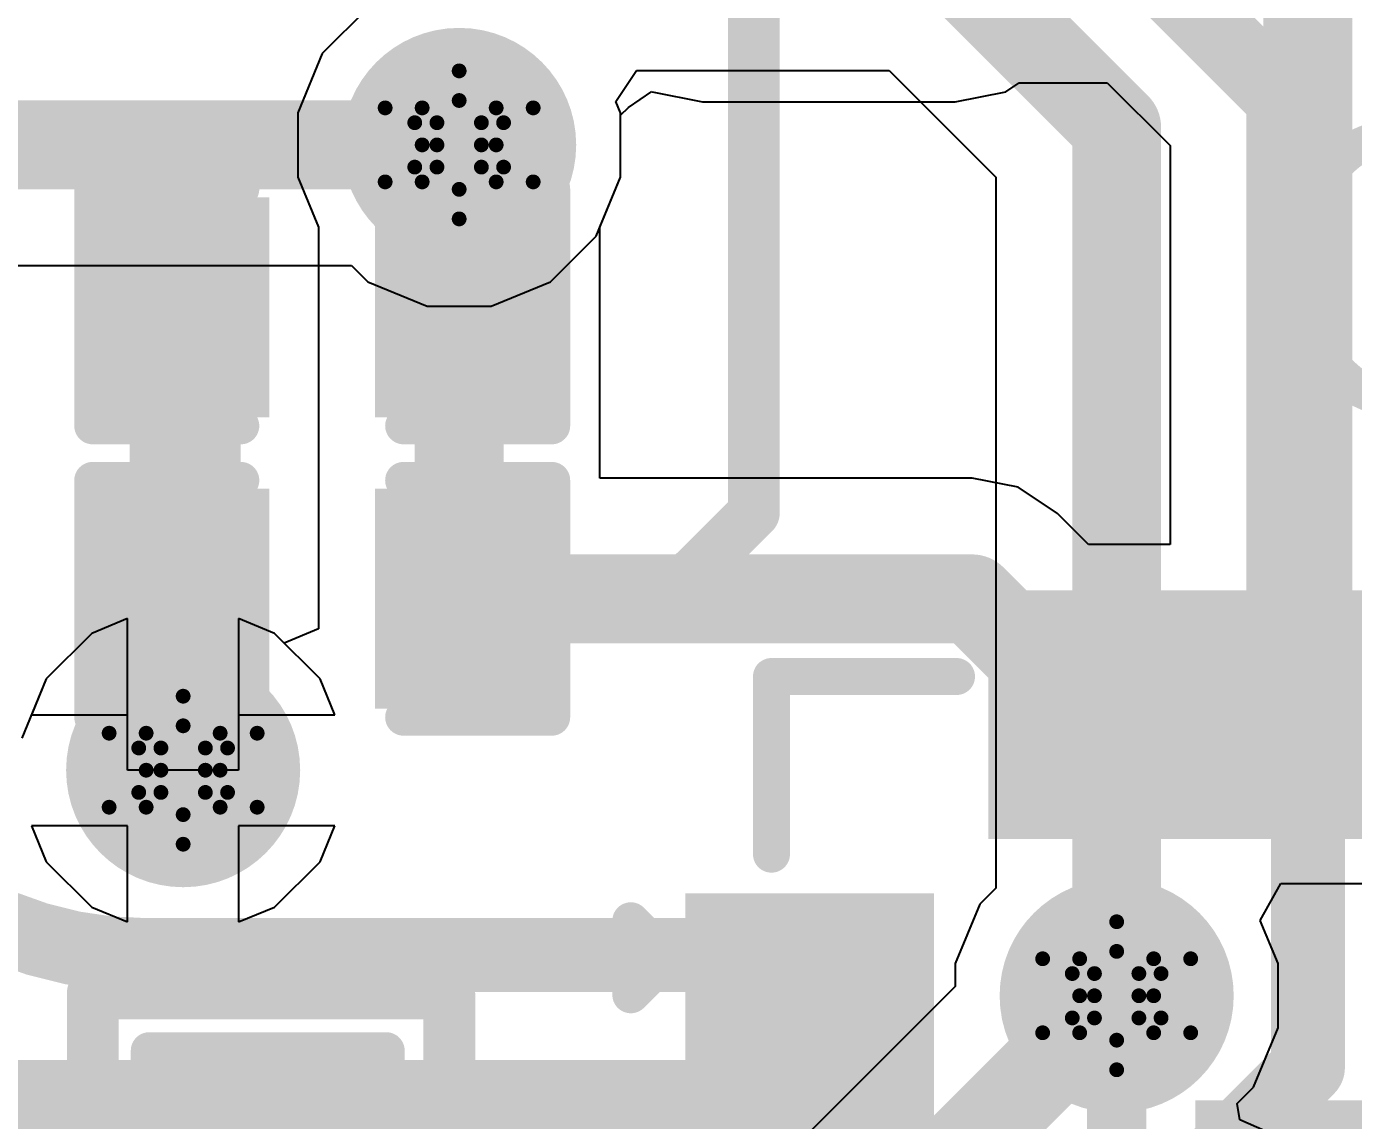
# Model space of a CAD drawing. Header units: inches. Extents: x -18 to 237, y -41 to 211.
# Drawn here: x 14.04 to 18.593, y 57.047 to 60.802 of the extents above; entities that cross this region are included whole.
import ezdxf

# ---------------------------------------------------------------- set-up
doc = ezdxf.new("R2010")
doc.units = ezdxf.units.IN
for name, color, linetype in [('Bottom Layer', 5, 'Continuous'), ('Bottom Solder', 6, 'Continuous'), ('Drill Drawing', 1, 'Continuous'), ('Top Layer', 1, 'Continuous'), ('Top Overlay', 2, 'Continuous'), ('Top Paste', 8, 'Continuous'), ('Top Solder', 216, 'Continuous'), ('Via Holes', 16, 'Continuous')]:
    doc.layers.add(name, color=color, linetype=linetype)
doc.styles.add('Arial', font='', dxfattribs={"height": 0.2})
doc.styles.get('Arial').set_extended_font_data('Arial')

# ---------------------------------------------------------------- blocks, each defined once
blk = doc.blocks.new('56_QFN__7_7__28')
at = {"layer": 'Top Layer'}
for points in [[(-2.71, 3.1), (-2.71, 3.75), (-2.49, 3.75), (-2.49, 3.1)], [(-2.31, 3.1), (-2.31, 3.75), (-2.09, 3.75), (-2.09, 3.1)], [(-1.91, 3.1), (-1.91, 3.75), (-1.69, 3.75), (-1.69, 3.1)], [(-3.75, 2.71), (-3.1, 2.71), (-3.1, 2.49), (-3.75, 2.49)], [(-3.75, 2.31), (-3.1, 2.31), (-3.1, 2.09), (-3.75, 2.09)]]:
    blk.add_hatch(color=1, dxfattribs=at).paths.add_polyline_path(points)
at = {"layer": 'Top Paste'}
for points in [[(-2.71, 3.1), (-2.71, 3.75), (-2.49, 3.75), (-2.49, 3.1)], [(-2.31, 3.1), (-2.31, 3.75), (-2.09, 3.75), (-2.09, 3.1)], [(-1.91, 3.1), (-1.91, 3.75), (-1.69, 3.75), (-1.69, 3.1)], [(-3.75, 2.71), (-3.1, 2.71), (-3.1, 2.49), (-3.75, 2.49)], [(-3.75, 2.31), (-3.1, 2.31), (-3.1, 2.09), (-3.75, 2.09)]]:
    blk.add_hatch(color=8, dxfattribs=at).paths.add_polyline_path(points)
at = {"layer": 'Top Solder'}
for points in [[(-2.8116, 2.9984), (-2.8116, 3.8516), (-2.3884, 3.8516), (-2.3884, 2.9984)], [(-2.4116, 2.9984), (-2.4116, 3.8516), (-1.9884, 3.8516), (-1.9884, 2.9984)], [(-2.0116, 2.9984), (-2.0116, 3.8516), (-1.5884, 3.8516), (-1.5884, 2.9984)], [(-1.6116, 2.9984), (-1.6116, 3.8516), (-1.1884, 3.8516), (-1.1884, 2.9984)], [(-3.8516, 2.8116), (-2.9984, 2.8116), (-2.9984, 2.3884), (-3.8516, 2.3884)], [(-3.8516, 2.4116), (-2.9984, 2.4116), (-2.9984, 1.9884), (-3.8516, 1.9884)], [(-2.1016, -2.1016), (-2.1016, 2.1016), (2.1016, 2.1016), (2.1016, -2.1016)]]:
    blk.add_hatch(color=216, dxfattribs=at).paths.add_polyline_path(points)
at = {"layer": 'Top Overlay'}
for points in [[(-3.556, 3.556, 0.127, 0.127, 0), (-2.921, 3.556, 0.127, 0.127, 0)], [(-3.556, 2.9464, 0.127, 0.127, 0), (-3.556, 3.556, 0.127, 0.127, 0)], [(-4.0386, 2.7178, 0.127, 0.127, 0), (-3.9116, 2.5908, 0.127, 0.127, 0)], [(-4.0386, 2.4638, 0.127, 0.127, 0), (-4.0386, 2.7178, 0.127, 0.127, 0)], [(-4.0386, 2.4638, 0.127, 0.127, 0), (-3.9116, 2.5908, 0.127, 0.127, 0)]]:
    blk.add_lwpolyline(points, format="xyseb", dxfattribs=at)
for points in [[(-3.5877, 3.556, 0.0635, 0.0635, 1), (-3.5242, 3.556, 0.0635, 0.0635, 1)], [(-3.5877, 3.556, 0.0635, 0.0635, 1), (-3.5242, 3.556, 0.0635, 0.0635, 1)], [(-2.9527, 3.556, 0.0635, 0.0635, 1), (-2.8893, 3.556, 0.0635, 0.0635, 1)], [(-3.5877, 2.9464, 0.0635, 0.0635, 1), (-3.5242, 2.9464, 0.0635, 0.0635, 1)], [(-4.0703, 2.7178, 0.0635, 0.0635, 1), (-4.0069, 2.7178, 0.0635, 0.0635, 1)], [(-4.0703, 2.7178, 0.0635, 0.0635, 1), (-4.0069, 2.7178, 0.0635, 0.0635, 1)], [(-3.9434, 2.5908, 0.0635, 0.0635, 1), (-3.8798, 2.5908, 0.0635, 0.0635, 1)], [(-3.9434, 2.5908, 0.0635, 0.0635, 1), (-3.8798, 2.5908, 0.0635, 0.0635, 1)], [(-4.0703, 2.4638, 0.0635, 0.0635, 1), (-4.0069, 2.4638, 0.0635, 0.0635, 1)], [(-4.0703, 2.4638, 0.0635, 0.0635, 1), (-4.0069, 2.4638, 0.0635, 0.0635, 1)]]:
    blk.add_lwpolyline(points, format="xyseb", close=True, dxfattribs=at)
blk = doc.blocks.new('C___0402_132')
at = {"layer": 'Top Layer'}
for points in [[(-0.6985, -0.3175), (-0.6985, 0.3175), (-0.2413, 0.3175), (-0.2413, -0.3175)], [(0.2413, -0.3175), (0.2413, 0.3175), (0.6985, 0.3175), (0.6985, -0.3175)]]:
    blk.add_hatch(color=1, dxfattribs=at).paths.add_polyline_path(points)
at = {"layer": 'Top Paste'}
for points in [[(-0.6985, -0.3175), (-0.6985, 0.3175), (-0.2413, 0.3175), (-0.2413, -0.3175)], [(0.2413, -0.3175), (0.2413, 0.3175), (0.6985, 0.3175), (0.6985, -0.3175)]]:
    blk.add_hatch(color=8, dxfattribs=at).paths.add_polyline_path(points)
at = {"layer": 'Top Solder'}
for points in [[(-0.7585, -0.3775), (-0.7585, 0.3775), (-0.1813, 0.3775), (-0.1813, -0.3775)], [(0.1813, -0.3775), (0.1813, 0.3775), (0.7585, 0.3775), (0.7585, -0.3775)]]:
    blk.add_hatch(color=216, dxfattribs=at).paths.add_polyline_path(points)
at = {"layer": 'Top Overlay'}
for points in [[(-0.7874, 0.4064, 0.127, 0.127, 0), (-0.2794, 0.4064, 0.127, 0.127, 0)], [(-0.7874, 0.4064, 0.127, 0.127, 0), (-0.7874, -0.4064, 0.127, 0.127, 0)], [(0.2794, 0.4064, 0.127, 0.127, 0), (0.7874, 0.4064, 0.127, 0.127, 0)], [(0.7874, 0.4064, 0.127, 0.127, 0), (0.7874, -0.4064, 0.127, 0.127, 0)], [(-0.7874, -0.4064, 0.127, 0.127, 0), (-0.2794, -0.4064, 0.127, 0.127, 0)], [(0.2794, -0.4064, 0.127, 0.127, 0), (0.7874, -0.4064, 0.127, 0.127, 0)]]:
    blk.add_lwpolyline(points, format="xyseb", dxfattribs=at)
for points in [[(-0.8191, 0.4064, 0.0635, 0.0635, 1), (-0.7556, 0.4064, 0.0635, 0.0635, 1)], [(-0.8191, 0.4064, 0.0635, 0.0635, 1), (-0.7556, 0.4064, 0.0635, 0.0635, 1)], [(-0.3111, 0.4064, 0.0635, 0.0635, 1), (-0.2477, 0.4064, 0.0635, 0.0635, 1)], [(0.2477, 0.4064, 0.0635, 0.0635, 1), (0.3111, 0.4064, 0.0635, 0.0635, 1)], [(0.7556, 0.4064, 0.0635, 0.0635, 1), (0.8191, 0.4064, 0.0635, 0.0635, 1)], [(0.7556, 0.4064, 0.0635, 0.0635, 1), (0.8191, 0.4064, 0.0635, 0.0635, 1)], [(-0.8191, -0.4064, 0.0635, 0.0635, 1), (-0.7556, -0.4064, 0.0635, 0.0635, 1)], [(-0.8191, -0.4064, 0.0635, 0.0635, 1), (-0.7556, -0.4064, 0.0635, 0.0635, 1)], [(-0.3111, -0.4064, 0.0635, 0.0635, 1), (-0.2477, -0.4064, 0.0635, 0.0635, 1)], [(0.2477, -0.4064, 0.0635, 0.0635, 1), (0.3111, -0.4064, 0.0635, 0.0635, 1)], [(0.7556, -0.4064, 0.0635, 0.0635, 1), (0.8191, -0.4064, 0.0635, 0.0635, 1)], [(0.7556, -0.4064, 0.0635, 0.0635, 1), (0.8191, -0.4064, 0.0635, 0.0635, 1)]]:
    blk.add_lwpolyline(points, format="xyseb", close=True, dxfattribs=at)
blk = doc.blocks.new('C___0402_136')
at = {"layer": 'Top Layer'}
for points in [[(-0.6985, -0.3175), (-0.6985, 0.3175), (-0.2413, 0.3175), (-0.2413, -0.3175)], [(0.2413, -0.3175), (0.2413, 0.3175), (0.6985, 0.3175), (0.6985, -0.3175)]]:
    blk.add_hatch(color=1, dxfattribs=at).paths.add_polyline_path(points)
at = {"layer": 'Top Paste'}
for points in [[(-0.6985, -0.3175), (-0.6985, 0.3175), (-0.2413, 0.3175), (-0.2413, -0.3175)], [(0.2413, -0.3175), (0.2413, 0.3175), (0.6985, 0.3175), (0.6985, -0.3175)]]:
    blk.add_hatch(color=8, dxfattribs=at).paths.add_polyline_path(points)
at = {"layer": 'Top Solder'}
for points in [[(-0.7585, -0.3775), (-0.7585, 0.3775), (-0.1813, 0.3775), (-0.1813, -0.3775)], [(0.1813, -0.3775), (0.1813, 0.3775), (0.7585, 0.3775), (0.7585, -0.3775)]]:
    blk.add_hatch(color=216, dxfattribs=at).paths.add_polyline_path(points)
at = {"layer": 'Top Overlay'}
for points in [[(-0.7874, 0.4064, 0.127, 0.127, 0), (-0.2794, 0.4064, 0.127, 0.127, 0)], [(-0.7874, -0.4064, 0.127, 0.127, 0), (-0.7874, 0.4064, 0.127, 0.127, 0)], [(0.2794, 0.4064, 0.127, 0.127, 0), (0.7874, 0.4064, 0.127, 0.127, 0)], [(0.7874, -0.4064, 0.127, 0.127, 0), (0.7874, 0.4064, 0.127, 0.127, 0)], [(-0.7874, -0.4064, 0.127, 0.127, 0), (-0.2794, -0.4064, 0.127, 0.127, 0)], [(0.2794, -0.4064, 0.127, 0.127, 0), (0.7874, -0.4064, 0.127, 0.127, 0)]]:
    blk.add_lwpolyline(points, format="xyseb", dxfattribs=at)
for points in [[(-0.8191, 0.4064, 0.0635, 0.0635, 1), (-0.7556, 0.4064, 0.0635, 0.0635, 1)], [(-0.8191, 0.4064, 0.0635, 0.0635, 1), (-0.7556, 0.4064, 0.0635, 0.0635, 1)], [(-0.3111, 0.4064, 0.0635, 0.0635, 1), (-0.2477, 0.4064, 0.0635, 0.0635, 1)], [(0.2477, 0.4064, 0.0635, 0.0635, 1), (0.3111, 0.4064, 0.0635, 0.0635, 1)], [(0.7556, 0.4064, 0.0635, 0.0635, 1), (0.8191, 0.4064, 0.0635, 0.0635, 1)], [(0.7556, 0.4064, 0.0635, 0.0635, 1), (0.8191, 0.4064, 0.0635, 0.0635, 1)], [(-0.8191, -0.4064, 0.0635, 0.0635, 1), (-0.7556, -0.4064, 0.0635, 0.0635, 1)], [(-0.8191, -0.4064, 0.0635, 0.0635, 1), (-0.7556, -0.4064, 0.0635, 0.0635, 1)], [(-0.3111, -0.4064, 0.0635, 0.0635, 1), (-0.2477, -0.4064, 0.0635, 0.0635, 1)], [(0.2477, -0.4064, 0.0635, 0.0635, 1), (0.3111, -0.4064, 0.0635, 0.0635, 1)], [(0.7556, -0.4064, 0.0635, 0.0635, 1), (0.8191, -0.4064, 0.0635, 0.0635, 1)], [(0.7556, -0.4064, 0.0635, 0.0635, 1), (0.8191, -0.4064, 0.0635, 0.0635, 1)]]:
    blk.add_lwpolyline(points, format="xyseb", close=True, dxfattribs=at)
blk = doc.blocks.new('C___0402_137')
at = {"layer": 'Top Layer'}
for points in [[(-0.6985, -0.3175), (-0.6985, 0.3175), (-0.2413, 0.3175), (-0.2413, -0.3175)], [(0.2413, -0.3175), (0.2413, 0.3175), (0.6985, 0.3175), (0.6985, -0.3175)]]:
    blk.add_hatch(color=1, dxfattribs=at).paths.add_polyline_path(points)
at = {"layer": 'Top Paste'}
for points in [[(-0.6985, -0.3175), (-0.6985, 0.3175), (-0.2413, 0.3175), (-0.2413, -0.3175)], [(0.2413, -0.3175), (0.2413, 0.3175), (0.6985, 0.3175), (0.6985, -0.3175)]]:
    blk.add_hatch(color=8, dxfattribs=at).paths.add_polyline_path(points)
at = {"layer": 'Top Solder'}
for points in [[(-0.7585, -0.3775), (-0.7585, 0.3775), (-0.1813, 0.3775), (-0.1813, -0.3775)], [(0.1813, -0.3775), (0.1813, 0.3775), (0.7585, 0.3775), (0.7585, -0.3775)]]:
    blk.add_hatch(color=216, dxfattribs=at).paths.add_polyline_path(points)
at = {"layer": 'Top Overlay'}
for points in [[(-0.7874, 0.4064, 0.127, 0.127, 0), (-0.2794, 0.4064, 0.127, 0.127, 0)], [(-0.7874, -0.4064, 0.127, 0.127, 0), (-0.7874, 0.4064, 0.127, 0.127, 0)], [(0.2794, 0.4064, 0.127, 0.127, 0), (0.7874, 0.4064, 0.127, 0.127, 0)], [(0.7874, -0.4064, 0.127, 0.127, 0), (0.7874, 0.4064, 0.127, 0.127, 0)], [(-0.7874, -0.4064, 0.127, 0.127, 0), (-0.2794, -0.4064, 0.127, 0.127, 0)], [(0.2794, -0.4064, 0.127, 0.127, 0), (0.7874, -0.4064, 0.127, 0.127, 0)]]:
    blk.add_lwpolyline(points, format="xyseb", dxfattribs=at)
for points in [[(-0.8191, 0.4064, 0.0635, 0.0635, 1), (-0.7556, 0.4064, 0.0635, 0.0635, 1)], [(-0.8191, 0.4064, 0.0635, 0.0635, 1), (-0.7556, 0.4064, 0.0635, 0.0635, 1)], [(-0.3111, 0.4064, 0.0635, 0.0635, 1), (-0.2477, 0.4064, 0.0635, 0.0635, 1)], [(0.2477, 0.4064, 0.0635, 0.0635, 1), (0.3111, 0.4064, 0.0635, 0.0635, 1)], [(0.7556, 0.4064, 0.0635, 0.0635, 1), (0.8191, 0.4064, 0.0635, 0.0635, 1)], [(0.7556, 0.4064, 0.0635, 0.0635, 1), (0.8191, 0.4064, 0.0635, 0.0635, 1)], [(-0.8191, -0.4064, 0.0635, 0.0635, 1), (-0.7556, -0.4064, 0.0635, 0.0635, 1)], [(-0.8191, -0.4064, 0.0635, 0.0635, 1), (-0.7556, -0.4064, 0.0635, 0.0635, 1)], [(-0.3111, -0.4064, 0.0635, 0.0635, 1), (-0.2477, -0.4064, 0.0635, 0.0635, 1)], [(0.2477, -0.4064, 0.0635, 0.0635, 1), (0.3111, -0.4064, 0.0635, 0.0635, 1)], [(0.7556, -0.4064, 0.0635, 0.0635, 1), (0.8191, -0.4064, 0.0635, 0.0635, 1)], [(0.7556, -0.4064, 0.0635, 0.0635, 1), (0.8191, -0.4064, 0.0635, 0.0635, 1)]]:
    blk.add_lwpolyline(points, format="xyseb", close=True, dxfattribs=at)

msp = doc.modelspace()

# ---------------------------------------------------------------- hatches: boundary and pattern name
at = {"layer": 'Bottom Layer'}
h = msp.add_hatch(color=5, dxfattribs=at)
edge = h.paths.add_edge_path()
edge.add_arc((15.5242, 60.3953), 0.3, 0, 360)
h = msp.add_hatch(color=5, dxfattribs=at)
edge = h.paths.add_edge_path()
edge.add_arc((14.5771, 58.2492), 0.3, 0, 360)
h = msp.add_hatch(color=5, dxfattribs=at)
edge = h.paths.add_edge_path()
edge.add_arc((17.7803, 57.4751), 0.3, 0, 360)
at = {"layer": 'Bottom Solder'}
h = msp.add_hatch(color=6, dxfattribs=at)
edge = h.paths.add_edge_path()
edge.add_arc((15.5242, 60.3953), 0.4016, 0, 360)
h = msp.add_hatch(color=6, dxfattribs=at)
edge = h.paths.add_edge_path()
edge.add_arc((14.5771, 58.2492), 0.4016, 0, 360)
h = msp.add_hatch(color=6, dxfattribs=at)
edge = h.paths.add_edge_path()
edge.add_arc((17.7803, 57.4751), 0.4016, 0, 360)
at = {"layer": 'Top Layer'}
h = msp.add_hatch(color=1, dxfattribs=at)
edge = h.paths.add_edge_path()
edge.add_arc((15.5242, 60.3953), 0.3, 0, 360)
for points in [[(17.4418, 58.1147), (18.0618, 58.1147), (18.0618, 58.7647), (17.4418, 58.7647)], [(13.1414, 56.7047), (17.0518, 56.7047), (17.0518, 57.2548), (13.1414, 57.2548)]]:
    msp.add_hatch(color=1, dxfattribs=at).paths.add_polyline_path(points)
h = msp.add_hatch(color=1, dxfattribs=at)
edge = h.paths.add_edge_path()
edge.add_arc((14.5771, 58.2492), 0.3, 0, 360)
h = msp.add_hatch(color=1, dxfattribs=at)
edge = h.paths.add_edge_path()
edge.add_arc((17.7803, 57.4751), 0.3, 0, 360)
at = {"layer": 'Top Solder'}
h = msp.add_hatch(color=216, dxfattribs=at)
edge = h.paths.add_edge_path()
edge.add_arc((15.5242, 60.3953), 0.4016, 0, 360)
h = msp.add_hatch(color=216, dxfattribs=at)
edge = h.paths.add_edge_path()
edge.add_arc((14.5771, 58.2492), 0.4016, 0, 360)
h = msp.add_hatch(color=216, dxfattribs=at)
edge = h.paths.add_edge_path()
edge.add_arc((17.7803, 57.4751), 0.4016, 0, 360)
at = {"layer": 'Via Holes'}
h = msp.add_hatch(color=7, dxfattribs=at)
edge = h.paths.add_edge_path()
edge.add_arc((15.5242, 60.3953), 0.15, 0, 360)
h = msp.add_hatch(color=7, dxfattribs=at)
edge = h.paths.add_edge_path()
edge.add_arc((14.5771, 58.2492), 0.15, 0, 360)
h = msp.add_hatch(color=7, dxfattribs=at)
edge = h.paths.add_edge_path()
edge.add_arc((17.7803, 57.4751), 0.15, 0, 360)

# ---------------------------------------------------------------- linework, layer by layer
at = {"layer": 'Bottom Layer'}
for p, q in [((16.062, 60.5446), (16.1326, 60.6502)), ((16.1326, 60.6502), (17, 60.6502)), ((17, 60.6502), (17.3659, 60.2843)), ((16.0782, 60.5055), (16.062, 60.5446)), ((16.0782, 60.2851), (16.0782, 60.5055)), ((15.9939, 60.0815), (16.0782, 60.2851)), ((17.3659, 60.2843), (17.3659, 57.8442)), ((15.838, 59.9256), (15.9939, 60.0815)), ((13.1394, 59.9809), (15.1551, 59.9809)), ((15.1551, 59.9809), (15.2104, 59.9256)), ((15.2104, 59.9256), (15.414, 59.8413)), ((15.6344, 59.8413), (15.838, 59.9256)), ((15.414, 59.8413), (15.6344, 59.8413)), ((14.3866, 58.7699), (14.2633, 58.7188)), ((14.3866, 58.4397), (14.3866, 58.7699)), ((14.8909, 58.7188), (14.7676, 58.7699)), ((14.7676, 58.7699), (14.7676, 58.4397)), ((14.2633, 58.7188), (14.1074, 58.563)), ((15.0468, 58.563), (14.8909, 58.7188)), ((14.1074, 58.563), (14.0564, 58.4397)), ((15.0978, 58.4397), (15.0468, 58.563)), ((14.0564, 58.4397), (14.3866, 58.4397)), ((14.7676, 58.4397), (15.0978, 58.4397)), ((14.3866, 58.0587), (14.0564, 58.0587)), ((14.0564, 58.0587), (14.1074, 57.9353)), ((14.3866, 57.7284), (14.3866, 58.0587)), ((15.0978, 58.0587), (14.7676, 58.0587)), ((14.7676, 58.0587), (14.7676, 57.7284)), ((15.0468, 57.9353), (15.0978, 58.0587)), ((14.1074, 57.9353), (14.2633, 57.7795)), ((14.8909, 57.7795), (15.0468, 57.9353)), ((17.3659, 57.8442), (17.3106, 57.7889)), ((14.2633, 57.7795), (14.3866, 57.7284)), ((14.7676, 57.7284), (14.8909, 57.7795)), ((17.3106, 57.7889), (17.2263, 57.5853)), ((17.2263, 57.5853), (17.2263, 57.5071)), ((17.2263, 57.5071), (16.4686, 56.7494))]:
    msp.add_line(p, q, dxfattribs=at)
for points in [[(18.4365, 58.296, 0.3048, 0.3048, 0), (18.4365, 61.2427, 0.3048, 0.3048, 0)], [(17.1716, 61.0646, 0.3048, 0.3048, 0), (17.7803, 60.4559, 0.3048, 0.3048, 0)], [(17.7803, 57.4751, 0.3048, 0.3048, 0), (17.7803, 60.4559, 0.3048, 0.3048, 0)], [(10.7431, 60.3953, 0.3048, 0.3048, 0), (15.5242, 60.3953, 0.3048, 0.3048, 0)], [(18.4365, 57.2289, 0.254, 0.254, 0), (18.4365, 58.296, 0.254, 0.254, 0)], [(16.7616, 56.4564, 0.3048, 0.3048, 0), (17.7803, 57.4751, 0.3048, 0.3048, 0)], [(17.6761, 56.4685, 0.254, 0.254, 0), (18.4365, 57.2289, 0.254, 0.254, 0)]]:
    msp.add_lwpolyline(points, format="xyseb", dxfattribs=at)
for points in [[(17.7041, 60.4559, 0.1524, 0.1524, 1), (17.8565, 60.4559, 0.1524, 0.1524, 1)], [(17.7041, 60.4559, 0.1524, 0.1524, 1), (17.8565, 60.4559, 0.1524, 0.1524, 1)], [(15.448, 60.3953, 0.1524, 0.1524, 1), (15.6004, 60.3953, 0.1524, 0.1524, 1)], [(18.3603, 58.296, 0.1524, 0.1524, 1), (18.5127, 58.296, 0.1524, 0.1524, 1)], [(18.373, 58.296, 0.127, 0.127, 1), (18.5, 58.296, 0.127, 0.127, 1)], [(17.7041, 57.4751, 0.1524, 0.1524, 1), (17.8565, 57.4751, 0.1524, 0.1524, 1)], [(17.7041, 57.4751, 0.1524, 0.1524, 1), (17.8565, 57.4751, 0.1524, 0.1524, 1)], [(18.373, 57.2289, 0.127, 0.127, 1), (18.5, 57.2289, 0.127, 0.127, 1)], [(18.373, 57.2289, 0.127, 0.127, 1), (18.5, 57.2289, 0.127, 0.127, 1)]]:
    msp.add_lwpolyline(points, format="xyseb", close=True, dxfattribs=at)
at = {"layer": 'Drill Drawing'}
for points in [[(15.3972, 60.5223, 0.0508, 0.0508, 0), (15.5242, 60.6493, 0.0508, 0.0508, 0)], [(15.5242, 60.6493, 0.0508, 0.0508, 0), (15.6512, 60.5223, 0.0508, 0.0508, 0)], [(15.448, 60.4715, 0.0508, 0.0508, 0), (15.5242, 60.5477, 0.0508, 0.0508, 0)], [(15.5242, 60.5477, 0.0508, 0.0508, 0), (15.6004, 60.4715, 0.0508, 0.0508, 0)], [(15.2702, 60.5223, 0.0508, 0.0508, 0), (15.3972, 60.3953, 0.0508, 0.0508, 0)], [(15.2702, 60.5223, 0.0508, 0.0508, 0), (15.3972, 60.5223, 0.0508, 0.0508, 0)], [(15.6512, 60.5223, 0.0508, 0.0508, 0), (15.7782, 60.5223, 0.0508, 0.0508, 0)], [(15.6512, 60.3953, 0.0508, 0.0508, 0), (15.7782, 60.5223, 0.0508, 0.0508, 0)], [(15.3718, 60.4715, 0.0508, 0.0508, 0), (15.448, 60.3953, 0.0508, 0.0508, 0)], [(15.3718, 60.4715, 0.0508, 0.0508, 0), (15.448, 60.4715, 0.0508, 0.0508, 0)], [(15.6004, 60.4715, 0.0508, 0.0508, 0), (15.6766, 60.4715, 0.0508, 0.0508, 0)], [(15.6004, 60.3953, 0.0508, 0.0508, 0), (15.6766, 60.4715, 0.0508, 0.0508, 0)], [(15.2702, 60.2683, 0.0508, 0.0508, 0), (15.3972, 60.3953, 0.0508, 0.0508, 0)], [(15.3718, 60.3191, 0.0508, 0.0508, 0), (15.448, 60.3953, 0.0508, 0.0508, 0)], [(15.6004, 60.3953, 0.0508, 0.0508, 0), (15.6766, 60.3191, 0.0508, 0.0508, 0)], [(15.6512, 60.3953, 0.0508, 0.0508, 0), (15.7782, 60.2683, 0.0508, 0.0508, 0)], [(15.3718, 60.3191, 0.0508, 0.0508, 0), (15.448, 60.3191, 0.0508, 0.0508, 0)], [(15.448, 60.3191, 0.0508, 0.0508, 0), (15.5242, 60.2429, 0.0508, 0.0508, 0)], [(15.5242, 60.2429, 0.0508, 0.0508, 0), (15.6004, 60.3191, 0.0508, 0.0508, 0)], [(15.6004, 60.3191, 0.0508, 0.0508, 0), (15.6766, 60.3191, 0.0508, 0.0508, 0)], [(15.2702, 60.2683, 0.0508, 0.0508, 0), (15.3972, 60.2683, 0.0508, 0.0508, 0)], [(15.3972, 60.2683, 0.0508, 0.0508, 0), (15.5242, 60.1413, 0.0508, 0.0508, 0)], [(15.5242, 60.1413, 0.0508, 0.0508, 0), (15.6512, 60.2683, 0.0508, 0.0508, 0)], [(15.6512, 60.2683, 0.0508, 0.0508, 0), (15.7782, 60.2683, 0.0508, 0.0508, 0)], [(14.4501, 58.3762, 0.0508, 0.0508, 0), (14.5771, 58.5032, 0.0508, 0.0508, 0)], [(14.5771, 58.5032, 0.0508, 0.0508, 0), (14.7041, 58.3762, 0.0508, 0.0508, 0)], [(14.5009, 58.3254, 0.0508, 0.0508, 0), (14.5771, 58.4016, 0.0508, 0.0508, 0)], [(14.5771, 58.4016, 0.0508, 0.0508, 0), (14.6533, 58.3254, 0.0508, 0.0508, 0)], [(14.3231, 58.3762, 0.0508, 0.0508, 0), (14.4501, 58.2492, 0.0508, 0.0508, 0)], [(14.3231, 58.3762, 0.0508, 0.0508, 0), (14.4501, 58.3762, 0.0508, 0.0508, 0)], [(14.7041, 58.3762, 0.0508, 0.0508, 0), (14.8311, 58.3762, 0.0508, 0.0508, 0)], [(14.7041, 58.2492, 0.0508, 0.0508, 0), (14.8311, 58.3762, 0.0508, 0.0508, 0)], [(14.4247, 58.3254, 0.0508, 0.0508, 0), (14.5009, 58.2492, 0.0508, 0.0508, 0)], [(14.4247, 58.3254, 0.0508, 0.0508, 0), (14.5009, 58.3254, 0.0508, 0.0508, 0)], [(14.6533, 58.3254, 0.0508, 0.0508, 0), (14.7295, 58.3254, 0.0508, 0.0508, 0)], [(14.6533, 58.2492, 0.0508, 0.0508, 0), (14.7295, 58.3254, 0.0508, 0.0508, 0)], [(14.3231, 58.1222, 0.0508, 0.0508, 0), (14.4501, 58.2492, 0.0508, 0.0508, 0)], [(14.4247, 58.173, 0.0508, 0.0508, 0), (14.5009, 58.2492, 0.0508, 0.0508, 0)], [(14.6533, 58.2492, 0.0508, 0.0508, 0), (14.7295, 58.173, 0.0508, 0.0508, 0)], [(14.7041, 58.2492, 0.0508, 0.0508, 0), (14.8311, 58.1222, 0.0508, 0.0508, 0)], [(14.4247, 58.173, 0.0508, 0.0508, 0), (14.5009, 58.173, 0.0508, 0.0508, 0)], [(14.5009, 58.173, 0.0508, 0.0508, 0), (14.5771, 58.0968, 0.0508, 0.0508, 0)], [(14.5771, 58.0968, 0.0508, 0.0508, 0), (14.6533, 58.173, 0.0508, 0.0508, 0)], [(14.6533, 58.173, 0.0508, 0.0508, 0), (14.7295, 58.173, 0.0508, 0.0508, 0)], [(14.3231, 58.1222, 0.0508, 0.0508, 0), (14.4501, 58.1222, 0.0508, 0.0508, 0)], [(14.4501, 58.1222, 0.0508, 0.0508, 0), (14.5771, 57.9952, 0.0508, 0.0508, 0)], [(14.5771, 57.9952, 0.0508, 0.0508, 0), (14.7041, 58.1222, 0.0508, 0.0508, 0)], [(14.7041, 58.1222, 0.0508, 0.0508, 0), (14.8311, 58.1222, 0.0508, 0.0508, 0)], [(17.6533, 57.6021, 0.0508, 0.0508, 0), (17.7803, 57.7291, 0.0508, 0.0508, 0)], [(17.7803, 57.7291, 0.0508, 0.0508, 0), (17.9073, 57.6021, 0.0508, 0.0508, 0)], [(17.7041, 57.5513, 0.0508, 0.0508, 0), (17.7803, 57.6275, 0.0508, 0.0508, 0)], [(17.7803, 57.6275, 0.0508, 0.0508, 0), (17.8565, 57.5513, 0.0508, 0.0508, 0)], [(17.5263, 57.6021, 0.0508, 0.0508, 0), (17.6533, 57.4751, 0.0508, 0.0508, 0)], [(17.5263, 57.6021, 0.0508, 0.0508, 0), (17.6533, 57.6021, 0.0508, 0.0508, 0)], [(17.9073, 57.6021, 0.0508, 0.0508, 0), (18.0343, 57.6021, 0.0508, 0.0508, 0)], [(17.9073, 57.4751, 0.0508, 0.0508, 0), (18.0343, 57.6021, 0.0508, 0.0508, 0)], [(17.6279, 57.5513, 0.0508, 0.0508, 0), (17.7041, 57.4751, 0.0508, 0.0508, 0)], [(17.6279, 57.5513, 0.0508, 0.0508, 0), (17.7041, 57.5513, 0.0508, 0.0508, 0)], [(17.8565, 57.5513, 0.0508, 0.0508, 0), (17.9327, 57.5513, 0.0508, 0.0508, 0)], [(17.8565, 57.4751, 0.0508, 0.0508, 0), (17.9327, 57.5513, 0.0508, 0.0508, 0)], [(17.5263, 57.3481, 0.0508, 0.0508, 0), (17.6533, 57.4751, 0.0508, 0.0508, 0)], [(17.6279, 57.3989, 0.0508, 0.0508, 0), (17.7041, 57.4751, 0.0508, 0.0508, 0)], [(17.8565, 57.4751, 0.0508, 0.0508, 0), (17.9327, 57.3989, 0.0508, 0.0508, 0)], [(17.9073, 57.4751, 0.0508, 0.0508, 0), (18.0343, 57.3481, 0.0508, 0.0508, 0)], [(17.6279, 57.3989, 0.0508, 0.0508, 0), (17.7041, 57.3989, 0.0508, 0.0508, 0)], [(17.7041, 57.3989, 0.0508, 0.0508, 0), (17.7803, 57.3227, 0.0508, 0.0508, 0)], [(17.7803, 57.3227, 0.0508, 0.0508, 0), (17.8565, 57.3989, 0.0508, 0.0508, 0)], [(17.8565, 57.3989, 0.0508, 0.0508, 0), (17.9327, 57.3989, 0.0508, 0.0508, 0)], [(17.5263, 57.3481, 0.0508, 0.0508, 0), (17.6533, 57.3481, 0.0508, 0.0508, 0)], [(17.6533, 57.3481, 0.0508, 0.0508, 0), (17.7803, 57.2211, 0.0508, 0.0508, 0)], [(17.7803, 57.2211, 0.0508, 0.0508, 0), (17.9073, 57.3481, 0.0508, 0.0508, 0)], [(17.9073, 57.3481, 0.0508, 0.0508, 0), (18.0343, 57.3481, 0.0508, 0.0508, 0)]]:
    msp.add_lwpolyline(points, format="xyseb", dxfattribs=at)
for points in [[(15.5115, 60.6493, 0.0254, 0.0254, 1), (15.5369, 60.6493, 0.0254, 0.0254, 1)], [(15.5115, 60.6493, 0.0254, 0.0254, 1), (15.5369, 60.6493, 0.0254, 0.0254, 1)], [(15.5115, 60.5477, 0.0254, 0.0254, 1), (15.5369, 60.5477, 0.0254, 0.0254, 1)], [(15.5115, 60.5477, 0.0254, 0.0254, 1), (15.5369, 60.5477, 0.0254, 0.0254, 1)], [(15.2575, 60.5223, 0.0254, 0.0254, 1), (15.2829, 60.5223, 0.0254, 0.0254, 1)], [(15.2575, 60.5223, 0.0254, 0.0254, 1), (15.2829, 60.5223, 0.0254, 0.0254, 1)], [(15.3845, 60.5223, 0.0254, 0.0254, 1), (15.4099, 60.5223, 0.0254, 0.0254, 1)], [(15.3845, 60.5223, 0.0254, 0.0254, 1), (15.4099, 60.5223, 0.0254, 0.0254, 1)], [(15.6385, 60.5223, 0.0254, 0.0254, 1), (15.6639, 60.5223, 0.0254, 0.0254, 1)], [(15.6385, 60.5223, 0.0254, 0.0254, 1), (15.6639, 60.5223, 0.0254, 0.0254, 1)], [(15.7655, 60.5223, 0.0254, 0.0254, 1), (15.7909, 60.5223, 0.0254, 0.0254, 1)], [(15.7655, 60.5223, 0.0254, 0.0254, 1), (15.7909, 60.5223, 0.0254, 0.0254, 1)], [(15.3591, 60.4715, 0.0254, 0.0254, 1), (15.3845, 60.4715, 0.0254, 0.0254, 1)], [(15.3591, 60.4715, 0.0254, 0.0254, 1), (15.3845, 60.4715, 0.0254, 0.0254, 1)], [(15.4353, 60.4715, 0.0254, 0.0254, 1), (15.4607, 60.4715, 0.0254, 0.0254, 1)], [(15.4353, 60.4715, 0.0254, 0.0254, 1), (15.4607, 60.4715, 0.0254, 0.0254, 1)], [(15.5877, 60.4715, 0.0254, 0.0254, 1), (15.6131, 60.4715, 0.0254, 0.0254, 1)], [(15.5877, 60.4715, 0.0254, 0.0254, 1), (15.6131, 60.4715, 0.0254, 0.0254, 1)], [(15.6639, 60.4715, 0.0254, 0.0254, 1), (15.6893, 60.4715, 0.0254, 0.0254, 1)], [(15.6639, 60.4715, 0.0254, 0.0254, 1), (15.6893, 60.4715, 0.0254, 0.0254, 1)], [(15.3845, 60.3953, 0.0254, 0.0254, 1), (15.4099, 60.3953, 0.0254, 0.0254, 1)], [(15.3845, 60.3953, 0.0254, 0.0254, 1), (15.4099, 60.3953, 0.0254, 0.0254, 1)], [(15.4353, 60.3953, 0.0254, 0.0254, 1), (15.4607, 60.3953, 0.0254, 0.0254, 1)], [(15.4353, 60.3953, 0.0254, 0.0254, 1), (15.4607, 60.3953, 0.0254, 0.0254, 1)], [(15.5877, 60.3953, 0.0254, 0.0254, 1), (15.6131, 60.3953, 0.0254, 0.0254, 1)], [(15.5877, 60.3953, 0.0254, 0.0254, 1), (15.6131, 60.3953, 0.0254, 0.0254, 1)], [(15.6385, 60.3953, 0.0254, 0.0254, 1), (15.6639, 60.3953, 0.0254, 0.0254, 1)], [(15.6385, 60.3953, 0.0254, 0.0254, 1), (15.6639, 60.3953, 0.0254, 0.0254, 1)], [(15.3591, 60.3191, 0.0254, 0.0254, 1), (15.3845, 60.3191, 0.0254, 0.0254, 1)], [(15.3591, 60.3191, 0.0254, 0.0254, 1), (15.3845, 60.3191, 0.0254, 0.0254, 1)], [(15.4353, 60.3191, 0.0254, 0.0254, 1), (15.4607, 60.3191, 0.0254, 0.0254, 1)], [(15.4353, 60.3191, 0.0254, 0.0254, 1), (15.4607, 60.3191, 0.0254, 0.0254, 1)], [(15.5877, 60.3191, 0.0254, 0.0254, 1), (15.6131, 60.3191, 0.0254, 0.0254, 1)], [(15.5877, 60.3191, 0.0254, 0.0254, 1), (15.6131, 60.3191, 0.0254, 0.0254, 1)], [(15.6639, 60.3191, 0.0254, 0.0254, 1), (15.6893, 60.3191, 0.0254, 0.0254, 1)], [(15.6639, 60.3191, 0.0254, 0.0254, 1), (15.6893, 60.3191, 0.0254, 0.0254, 1)], [(15.2575, 60.2683, 0.0254, 0.0254, 1), (15.2829, 60.2683, 0.0254, 0.0254, 1)], [(15.2575, 60.2683, 0.0254, 0.0254, 1), (15.2829, 60.2683, 0.0254, 0.0254, 1)], [(15.3845, 60.2683, 0.0254, 0.0254, 1), (15.4099, 60.2683, 0.0254, 0.0254, 1)], [(15.3845, 60.2683, 0.0254, 0.0254, 1), (15.4099, 60.2683, 0.0254, 0.0254, 1)], [(15.6385, 60.2683, 0.0254, 0.0254, 1), (15.6639, 60.2683, 0.0254, 0.0254, 1)], [(15.6385, 60.2683, 0.0254, 0.0254, 1), (15.6639, 60.2683, 0.0254, 0.0254, 1)], [(15.7655, 60.2683, 0.0254, 0.0254, 1), (15.7909, 60.2683, 0.0254, 0.0254, 1)], [(15.7655, 60.2683, 0.0254, 0.0254, 1), (15.7909, 60.2683, 0.0254, 0.0254, 1)], [(15.5115, 60.2429, 0.0254, 0.0254, 1), (15.5369, 60.2429, 0.0254, 0.0254, 1)], [(15.5115, 60.2429, 0.0254, 0.0254, 1), (15.5369, 60.2429, 0.0254, 0.0254, 1)], [(15.5115, 60.1413, 0.0254, 0.0254, 1), (15.5369, 60.1413, 0.0254, 0.0254, 1)], [(15.5115, 60.1413, 0.0254, 0.0254, 1), (15.5369, 60.1413, 0.0254, 0.0254, 1)], [(14.5644, 58.5032, 0.0254, 0.0254, 1), (14.5898, 58.5032, 0.0254, 0.0254, 1)], [(14.5644, 58.5032, 0.0254, 0.0254, 1), (14.5898, 58.5032, 0.0254, 0.0254, 1)], [(14.5644, 58.4016, 0.0254, 0.0254, 1), (14.5898, 58.4016, 0.0254, 0.0254, 1)], [(14.5644, 58.4016, 0.0254, 0.0254, 1), (14.5898, 58.4016, 0.0254, 0.0254, 1)], [(14.3104, 58.3762, 0.0254, 0.0254, 1), (14.3358, 58.3762, 0.0254, 0.0254, 1)], [(14.3104, 58.3762, 0.0254, 0.0254, 1), (14.3358, 58.3762, 0.0254, 0.0254, 1)], [(14.4374, 58.3762, 0.0254, 0.0254, 1), (14.4628, 58.3762, 0.0254, 0.0254, 1)], [(14.4374, 58.3762, 0.0254, 0.0254, 1), (14.4628, 58.3762, 0.0254, 0.0254, 1)], [(14.6914, 58.3762, 0.0254, 0.0254, 1), (14.7168, 58.3762, 0.0254, 0.0254, 1)], [(14.6914, 58.3762, 0.0254, 0.0254, 1), (14.7168, 58.3762, 0.0254, 0.0254, 1)], [(14.8184, 58.3762, 0.0254, 0.0254, 1), (14.8438, 58.3762, 0.0254, 0.0254, 1)], [(14.8184, 58.3762, 0.0254, 0.0254, 1), (14.8438, 58.3762, 0.0254, 0.0254, 1)], [(14.412, 58.3254, 0.0254, 0.0254, 1), (14.4374, 58.3254, 0.0254, 0.0254, 1)], [(14.412, 58.3254, 0.0254, 0.0254, 1), (14.4374, 58.3254, 0.0254, 0.0254, 1)], [(14.4882, 58.3254, 0.0254, 0.0254, 1), (14.5136, 58.3254, 0.0254, 0.0254, 1)], [(14.4882, 58.3254, 0.0254, 0.0254, 1), (14.5136, 58.3254, 0.0254, 0.0254, 1)], [(14.6406, 58.3254, 0.0254, 0.0254, 1), (14.666, 58.3254, 0.0254, 0.0254, 1)], [(14.6406, 58.3254, 0.0254, 0.0254, 1), (14.666, 58.3254, 0.0254, 0.0254, 1)], [(14.7168, 58.3254, 0.0254, 0.0254, 1), (14.7422, 58.3254, 0.0254, 0.0254, 1)], [(14.7168, 58.3254, 0.0254, 0.0254, 1), (14.7422, 58.3254, 0.0254, 0.0254, 1)], [(14.4374, 58.2492, 0.0254, 0.0254, 1), (14.4628, 58.2492, 0.0254, 0.0254, 1)], [(14.4374, 58.2492, 0.0254, 0.0254, 1), (14.4628, 58.2492, 0.0254, 0.0254, 1)], [(14.4882, 58.2492, 0.0254, 0.0254, 1), (14.5136, 58.2492, 0.0254, 0.0254, 1)], [(14.4882, 58.2492, 0.0254, 0.0254, 1), (14.5136, 58.2492, 0.0254, 0.0254, 1)], [(14.6406, 58.2492, 0.0254, 0.0254, 1), (14.666, 58.2492, 0.0254, 0.0254, 1)], [(14.6406, 58.2492, 0.0254, 0.0254, 1), (14.666, 58.2492, 0.0254, 0.0254, 1)], [(14.6914, 58.2492, 0.0254, 0.0254, 1), (14.7168, 58.2492, 0.0254, 0.0254, 1)], [(14.6914, 58.2492, 0.0254, 0.0254, 1), (14.7168, 58.2492, 0.0254, 0.0254, 1)], [(14.412, 58.173, 0.0254, 0.0254, 1), (14.4374, 58.173, 0.0254, 0.0254, 1)], [(14.412, 58.173, 0.0254, 0.0254, 1), (14.4374, 58.173, 0.0254, 0.0254, 1)], [(14.4882, 58.173, 0.0254, 0.0254, 1), (14.5136, 58.173, 0.0254, 0.0254, 1)], [(14.4882, 58.173, 0.0254, 0.0254, 1), (14.5136, 58.173, 0.0254, 0.0254, 1)], [(14.6406, 58.173, 0.0254, 0.0254, 1), (14.666, 58.173, 0.0254, 0.0254, 1)], [(14.6406, 58.173, 0.0254, 0.0254, 1), (14.666, 58.173, 0.0254, 0.0254, 1)], [(14.7168, 58.173, 0.0254, 0.0254, 1), (14.7422, 58.173, 0.0254, 0.0254, 1)], [(14.7168, 58.173, 0.0254, 0.0254, 1), (14.7422, 58.173, 0.0254, 0.0254, 1)], [(14.3104, 58.1222, 0.0254, 0.0254, 1), (14.3358, 58.1222, 0.0254, 0.0254, 1)], [(14.3104, 58.1222, 0.0254, 0.0254, 1), (14.3358, 58.1222, 0.0254, 0.0254, 1)], [(14.4374, 58.1222, 0.0254, 0.0254, 1), (14.4628, 58.1222, 0.0254, 0.0254, 1)], [(14.4374, 58.1222, 0.0254, 0.0254, 1), (14.4628, 58.1222, 0.0254, 0.0254, 1)], [(14.6914, 58.1222, 0.0254, 0.0254, 1), (14.7168, 58.1222, 0.0254, 0.0254, 1)], [(14.6914, 58.1222, 0.0254, 0.0254, 1), (14.7168, 58.1222, 0.0254, 0.0254, 1)], [(14.8184, 58.1222, 0.0254, 0.0254, 1), (14.8438, 58.1222, 0.0254, 0.0254, 1)], [(14.8184, 58.1222, 0.0254, 0.0254, 1), (14.8438, 58.1222, 0.0254, 0.0254, 1)], [(14.5644, 58.0968, 0.0254, 0.0254, 1), (14.5898, 58.0968, 0.0254, 0.0254, 1)], [(14.5644, 58.0968, 0.0254, 0.0254, 1), (14.5898, 58.0968, 0.0254, 0.0254, 1)], [(14.5644, 57.9952, 0.0254, 0.0254, 1), (14.5898, 57.9952, 0.0254, 0.0254, 1)], [(14.5644, 57.9952, 0.0254, 0.0254, 1), (14.5898, 57.9952, 0.0254, 0.0254, 1)], [(17.7676, 57.7291, 0.0254, 0.0254, 1), (17.793, 57.7291, 0.0254, 0.0254, 1)], [(17.7676, 57.7291, 0.0254, 0.0254, 1), (17.793, 57.7291, 0.0254, 0.0254, 1)], [(17.7676, 57.6275, 0.0254, 0.0254, 1), (17.793, 57.6275, 0.0254, 0.0254, 1)], [(17.7676, 57.6275, 0.0254, 0.0254, 1), (17.793, 57.6275, 0.0254, 0.0254, 1)], [(17.5136, 57.6021, 0.0254, 0.0254, 1), (17.539, 57.6021, 0.0254, 0.0254, 1)], [(17.5136, 57.6021, 0.0254, 0.0254, 1), (17.539, 57.6021, 0.0254, 0.0254, 1)], [(17.6406, 57.6021, 0.0254, 0.0254, 1), (17.666, 57.6021, 0.0254, 0.0254, 1)], [(17.6406, 57.6021, 0.0254, 0.0254, 1), (17.666, 57.6021, 0.0254, 0.0254, 1)], [(17.8946, 57.6021, 0.0254, 0.0254, 1), (17.92, 57.6021, 0.0254, 0.0254, 1)], [(17.8946, 57.6021, 0.0254, 0.0254, 1), (17.92, 57.6021, 0.0254, 0.0254, 1)], [(18.0216, 57.6021, 0.0254, 0.0254, 1), (18.047, 57.6021, 0.0254, 0.0254, 1)], [(18.0216, 57.6021, 0.0254, 0.0254, 1), (18.047, 57.6021, 0.0254, 0.0254, 1)], [(17.6152, 57.5513, 0.0254, 0.0254, 1), (17.6406, 57.5513, 0.0254, 0.0254, 1)], [(17.6152, 57.5513, 0.0254, 0.0254, 1), (17.6406, 57.5513, 0.0254, 0.0254, 1)], [(17.6914, 57.5513, 0.0254, 0.0254, 1), (17.7168, 57.5513, 0.0254, 0.0254, 1)], [(17.6914, 57.5513, 0.0254, 0.0254, 1), (17.7168, 57.5513, 0.0254, 0.0254, 1)], [(17.8438, 57.5513, 0.0254, 0.0254, 1), (17.8692, 57.5513, 0.0254, 0.0254, 1)], [(17.8438, 57.5513, 0.0254, 0.0254, 1), (17.8692, 57.5513, 0.0254, 0.0254, 1)], [(17.92, 57.5513, 0.0254, 0.0254, 1), (17.9454, 57.5513, 0.0254, 0.0254, 1)], [(17.92, 57.5513, 0.0254, 0.0254, 1), (17.9454, 57.5513, 0.0254, 0.0254, 1)], [(17.6406, 57.4751, 0.0254, 0.0254, 1), (17.666, 57.4751, 0.0254, 0.0254, 1)], [(17.6406, 57.4751, 0.0254, 0.0254, 1), (17.666, 57.4751, 0.0254, 0.0254, 1)], [(17.6914, 57.4751, 0.0254, 0.0254, 1), (17.7168, 57.4751, 0.0254, 0.0254, 1)], [(17.6914, 57.4751, 0.0254, 0.0254, 1), (17.7168, 57.4751, 0.0254, 0.0254, 1)], [(17.8438, 57.4751, 0.0254, 0.0254, 1), (17.8692, 57.4751, 0.0254, 0.0254, 1)], [(17.8438, 57.4751, 0.0254, 0.0254, 1), (17.8692, 57.4751, 0.0254, 0.0254, 1)], [(17.8946, 57.4751, 0.0254, 0.0254, 1), (17.92, 57.4751, 0.0254, 0.0254, 1)], [(17.8946, 57.4751, 0.0254, 0.0254, 1), (17.92, 57.4751, 0.0254, 0.0254, 1)], [(17.6152, 57.3989, 0.0254, 0.0254, 1), (17.6406, 57.3989, 0.0254, 0.0254, 1)], [(17.6152, 57.3989, 0.0254, 0.0254, 1), (17.6406, 57.3989, 0.0254, 0.0254, 1)], [(17.6914, 57.3989, 0.0254, 0.0254, 1), (17.7168, 57.3989, 0.0254, 0.0254, 1)], [(17.6914, 57.3989, 0.0254, 0.0254, 1), (17.7168, 57.3989, 0.0254, 0.0254, 1)], [(17.8438, 57.3989, 0.0254, 0.0254, 1), (17.8692, 57.3989, 0.0254, 0.0254, 1)], [(17.8438, 57.3989, 0.0254, 0.0254, 1), (17.8692, 57.3989, 0.0254, 0.0254, 1)], [(17.92, 57.3989, 0.0254, 0.0254, 1), (17.9454, 57.3989, 0.0254, 0.0254, 1)], [(17.92, 57.3989, 0.0254, 0.0254, 1), (17.9454, 57.3989, 0.0254, 0.0254, 1)], [(17.5136, 57.3481, 0.0254, 0.0254, 1), (17.539, 57.3481, 0.0254, 0.0254, 1)], [(17.5136, 57.3481, 0.0254, 0.0254, 1), (17.539, 57.3481, 0.0254, 0.0254, 1)], [(17.6406, 57.3481, 0.0254, 0.0254, 1), (17.666, 57.3481, 0.0254, 0.0254, 1)], [(17.6406, 57.3481, 0.0254, 0.0254, 1), (17.666, 57.3481, 0.0254, 0.0254, 1)], [(17.8946, 57.3481, 0.0254, 0.0254, 1), (17.92, 57.3481, 0.0254, 0.0254, 1)], [(17.8946, 57.3481, 0.0254, 0.0254, 1), (17.92, 57.3481, 0.0254, 0.0254, 1)], [(18.0216, 57.3481, 0.0254, 0.0254, 1), (18.047, 57.3481, 0.0254, 0.0254, 1)], [(18.0216, 57.3481, 0.0254, 0.0254, 1), (18.047, 57.3481, 0.0254, 0.0254, 1)], [(17.7676, 57.3227, 0.0254, 0.0254, 1), (17.793, 57.3227, 0.0254, 0.0254, 1)], [(17.7676, 57.3227, 0.0254, 0.0254, 1), (17.793, 57.3227, 0.0254, 0.0254, 1)], [(17.7676, 57.2211, 0.0254, 0.0254, 1), (17.793, 57.2211, 0.0254, 0.0254, 1)], [(17.7676, 57.2211, 0.0254, 0.0254, 1), (17.793, 57.2211, 0.0254, 0.0254, 1)]]:
    msp.add_lwpolyline(points, format="xyseb", close=True, dxfattribs=at)
at = {"layer": 'Top Layer'}
for p, q in [((15.2104, 60.8649), (15.0546, 60.7091)), ((15.0546, 60.7091), (14.9702, 60.5055)), ((17.4001, 60.5779), (17.4453, 60.6081)), ((17.4453, 60.6081), (17.7482, 60.6081)), ((17.7482, 60.6081), (17.9633, 60.393)), ((16.1056, 60.5241), (16.1855, 60.5784)), ((16.1855, 60.5784), (16.1863, 60.5779)), ((16.1863, 60.5779), (16.3597, 60.5434)), ((17.2266, 60.5434), (17.4001, 60.5779)), ((16.0782, 60.4973), (16.1056, 60.5241)), ((16.3597, 60.5434), (16.3597, 60.5434)), ((16.3597, 60.5434), (17.2266, 60.5434)), ((14.9702, 60.5055), (14.9702, 60.2851)), ((16.0782, 60.2851), (16.0782, 60.4973)), ((17.9633, 60.393), (17.9633, 59.0237)), ((14.9702, 60.2851), (15.0416, 60.1127)), ((16.0068, 60.1127), (16.0782, 60.2851)), ((15.0416, 60.1127), (15.0416, 59.266)), ((16.0068, 59.2518), (16.0068, 60.1127)), ((15.0416, 59.266), (15.0416, 58.734)), ((17.2842, 59.2518), (16.0068, 59.2518)), ((17.4428, 59.2203), (17.2842, 59.2518)), ((17.5772, 59.1305), (17.4428, 59.2203)), ((17.684, 59.0237), (17.5772, 59.1305)), ((17.9633, 59.0237), (17.684, 59.0237)), ((14.3866, 58.7699), (14.2633, 58.7188)), ((14.3866, 58.2492), (14.3866, 58.7699)), ((14.8909, 58.7188), (14.7676, 58.7699)), ((14.7676, 58.7699), (14.7676, 58.2492)), ((14.2633, 58.7188), (14.1074, 58.563)), ((14.9243, 58.6854), (14.8909, 58.7188)), ((15.0416, 58.734), (14.9243, 58.6854)), ((14.1074, 58.563), (14.0231, 58.3594)), ((14.7676, 58.2492), (14.3866, 58.2492)), ((18.2728, 57.7337), (18.3441, 57.8607)), ((18.3441, 57.8607), (20.1806, 57.8607)), ((18.3343, 57.5853), (18.2728, 57.7337)), ((18.3343, 57.3649), (18.3343, 57.5853)), ((18.2499, 57.1613), (18.3343, 57.3649)), ((18.1938, 57.1052), (18.2499, 57.1613)), ((18.2028, 57.0488), (18.1938, 57.1052)), ((18.317, 56.9991), (18.2028, 57.0488))]:
    msp.add_line(p, q, dxfattribs=at)
for points in [[(17.9091, 60.9966, 0.254, 0.254, 0), (18.3518, 60.5539, 0.254, 0.254, 0)], [(18.3518, 58.4397, 0.254, 0.254, 0), (18.3518, 60.5539, 0.254, 0.254, 0)], [(15.5242, 59.8375, 0.3048, 0.3048, 0), (15.5242, 60.3953, 0.3048, 0.3048, 0)], [(14.5844, 58.8375, 0.381, 0.381, 0), (14.5844, 59.8375, 0.381, 0.381, 0)], [(15.5242, 58.8375, 0.3048, 0.3048, 0), (15.5242, 59.8375, 0.3048, 0.3048, 0)], [(14.5808, 58.8338, 0.381, 0.381, 0), (14.5844, 58.8375, 0.381, 0.381, 0)], [(14.5808, 58.2528, 0.381, 0.381, 0), (14.5808, 58.8338, 0.381, 0.381, 0)], [(15.5242, 58.8375, 0.3048, 0.3048, 0), (17.2842, 58.8375, 0.3048, 0.3048, 0)], [(17.2842, 58.8375, 0.3048, 0.3048, 0), (17.6719, 58.4498, 0.3048, 0.3048, 0)], [(14.5771, 58.2492, 0.381, 0.381, 0), (14.5808, 58.2528, 0.381, 0.381, 0)], [(14.4475, 57.6147, 0.254, 0.254, -0.198912), (13.5408, 57.9902, 0.254, 0.254, 0)], [(14.4475, 57.6147, 0.254, 0.254, 0), (16.7268, 57.6147, 0.254, 0.254, 0)], [(17.7803, 56.7263, 0.2032, 0.2032, 0), (17.7803, 57.4751, 0.2032, 0.2032, 0)]]:
    msp.add_lwpolyline(points, format="xyseb", dxfattribs=at)
for points in [[(18.2883, 60.5539, 0.127, 0.127, 1), (18.4153, 60.5539, 0.127, 0.127, 1)], [(18.2883, 60.5539, 0.127, 0.127, 1), (18.4153, 60.5539, 0.127, 0.127, 1)], [(15.448, 60.3953, 0.1524, 0.1524, 1), (15.6004, 60.3953, 0.1524, 0.1524, 1)], [(14.4892, 59.8375, 0.1905, 0.1905, 1), (14.6797, 59.8375, 0.1905, 0.1905, 1)], [(15.448, 59.8375, 0.1524, 0.1524, 1), (15.6004, 59.8375, 0.1524, 0.1524, 1)], [(15.448, 59.8375, 0.1524, 0.1524, 1), (15.6004, 59.8375, 0.1524, 0.1524, 1)], [(14.4855, 58.8338, 0.1905, 0.1905, 1), (14.676, 58.8338, 0.1905, 0.1905, 1)], [(14.4855, 58.8338, 0.1905, 0.1905, 1), (14.676, 58.8338, 0.1905, 0.1905, 1)], [(14.4892, 58.8375, 0.1905, 0.1905, 1), (14.6797, 58.8375, 0.1905, 0.1905, 1)], [(14.4892, 58.8375, 0.1905, 0.1905, 1), (14.6797, 58.8375, 0.1905, 0.1905, 1)], [(15.448, 58.8375, 0.1524, 0.1524, 1), (15.6004, 58.8375, 0.1524, 0.1524, 1)], [(15.448, 58.8375, 0.1524, 0.1524, 1), (15.6004, 58.8375, 0.1524, 0.1524, 1)], [(17.208, 58.8375, 0.1524, 0.1524, 1), (17.3604, 58.8375, 0.1524, 0.1524, 1)], [(17.208, 58.8375, 0.1524, 0.1524, 1), (17.3604, 58.8375, 0.1524, 0.1524, 1)], [(17.5957, 58.4498, 0.1524, 0.1524, 1), (17.7481, 58.4498, 0.1524, 0.1524, 1)], [(18.2883, 58.4397, 0.127, 0.127, 1), (18.4153, 58.4397, 0.127, 0.127, 1)], [(14.4819, 58.2492, 0.1905, 0.1905, 1), (14.6724, 58.2492, 0.1905, 0.1905, 1)], [(14.4855, 58.2528, 0.1905, 0.1905, 1), (14.676, 58.2528, 0.1905, 0.1905, 1)], [(14.4855, 58.2528, 0.1905, 0.1905, 1), (14.676, 58.2528, 0.1905, 0.1905, 1)], [(14.384, 57.6147, 0.127, 0.127, 1), (14.511, 57.6147, 0.127, 0.127, 1)], [(14.384, 57.6147, 0.127, 0.127, 1), (14.511, 57.6147, 0.127, 0.127, 1)], [(16.6633, 57.6147, 0.127, 0.127, 1), (16.7903, 57.6147, 0.127, 0.127, 1)], [(17.7295, 57.4751, 0.1016, 0.1016, 1), (17.8311, 57.4751, 0.1016, 0.1016, 1)]]:
    msp.add_lwpolyline(points, format="xyseb", close=True, dxfattribs=at)
at = {"layer": 'Top Overlay'}
for points in [[(16.5354, 59.1327, 0.1778, 0.1778, 0), (16.5354, 61.217, 0.1778, 0.1778, 0)], [(16.2706, 58.8679, 0.1778, 0.1778, 0), (16.5354, 59.1327, 0.1778, 0.1778, 0)], [(15.8721, 58.8679, 0.1778, 0.1778, 0), (16.2706, 58.8679, 0.1778, 0.1778, 0)], [(14.2669, 57.4832, 0.1778, 0.1778, 0), (15.4903, 57.4832, 0.1778, 0.1778, 0)], [(14.2669, 55.5274, 0.1778, 0.1778, 0), (14.2669, 57.4832, 0.1778, 0.1778, 0)], [(15.4903, 55.5274, 0.1778, 0.1778, 0), (15.4903, 57.4832, 0.1778, 0.1778, 0)]]:
    msp.add_lwpolyline(points, format="xyseb", dxfattribs=at)
for points in [[(16.491, 59.1327, 0.0889, 0.0889, 1), (16.5799, 59.1327, 0.0889, 0.0889, 1)], [(16.491, 59.1327, 0.0889, 0.0889, 1), (16.5799, 59.1327, 0.0889, 0.0889, 1)], [(15.8277, 58.8679, 0.0889, 0.0889, 1), (15.9166, 58.8679, 0.0889, 0.0889, 1)], [(16.2262, 58.8679, 0.0889, 0.0889, 1), (16.3151, 58.8679, 0.0889, 0.0889, 1)], [(16.2262, 58.8679, 0.0889, 0.0889, 1), (16.3151, 58.8679, 0.0889, 0.0889, 1)], [(14.2225, 57.4832, 0.0889, 0.0889, 1), (14.3114, 57.4832, 0.0889, 0.0889, 1)], [(14.2225, 57.4832, 0.0889, 0.0889, 1), (14.3114, 57.4832, 0.0889, 0.0889, 1)], [(15.4458, 57.4832, 0.0889, 0.0889, 1), (15.5347, 57.4832, 0.0889, 0.0889, 1)], [(15.4458, 57.4832, 0.0889, 0.0889, 1), (15.5347, 57.4832, 0.0889, 0.0889, 1)]]:
    msp.add_lwpolyline(points, format="xyseb", close=True, dxfattribs=at)

# ---------------------------------------------------------------- block references
for name, p in [('C___0402_136', (15.0543, 59.8375)), ('C___0402_137', (15.0543, 58.8375)), ('56_QFN__7_7__28', (20.1518, 55.0147))]:
    msp.add_blockref(name, p)
at = {"rotation": 90}
msp.add_blockref('C___0402_132', (14.8674, 56.4992), dxfattribs=at)

# ---------------------------------------------------------------- texts
at = {"layer": 'Top Overlay', "style": 'Arial'}
msp.add_text('C41', height=1.016, dxfattribs=at).set_placement((18.2715, 59.4646))

doc.saveas('drawing.dxf')
